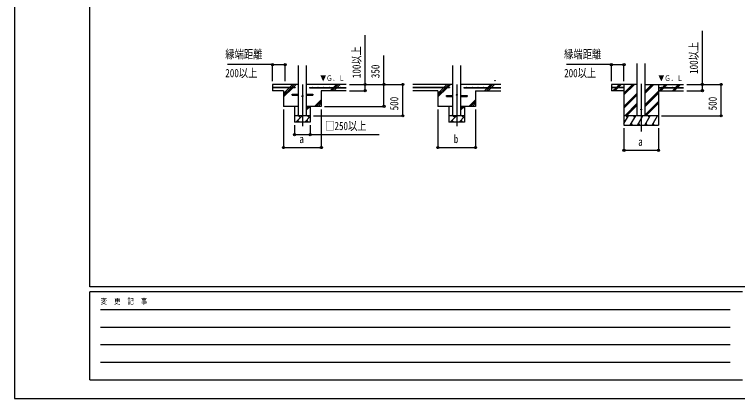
# Model space of a CAD drawing. Units: millimetres, scale not verified. Extents: x -16820 to 16820, y -11880 to 11880.
# Drawn here: x -16820 to -5300, y -11880 to -5758 of the extents above; entities that cross this region are included whole.
import ezdxf
from ezdxf.enums import TextEntityAlignment as Align

# ---------------------------------------------------------------- set-up
doc = ezdxf.new("R2010")
doc.units = ezdxf.units.MM
doc.header["$LTSCALE"] = 50
for name, color, linetype in [('0-4_YKK_12', 2, 'Continuous'), ('0-5_YKK_13', 4, 'Continuous'), ('0-6_YKK_A1', 4, 'Continuous'), ('0-7_YKK_D', 6, 'Continuous'), ('0-8_YKK_ZWAK', 7, 'Continuous')]:
    doc.layers.add(name, color=color, linetype=linetype)
doc.styles.add('ＭＳ ゴシック', font='')
doc.styles.get('ＭＳ ゴシック').set_extended_font_data('MS Gothic')

msp = doc.modelspace()

# ---------------------------------------------------------------- linework, layer by layer
at = {"layer": '0-4_YKK_12'}
for p, q in [((-12232.92, -6873), (-12232.92, -7538.95)), ((-9773.92, -6873), (-9773.92, -7538.95)), ((-6834.92, -6863.79), (-6834.92, -7623))]:
    msp.add_line(p, q, dxfattribs=at)
at = {"layer": '0-5_YKK_13'}
for p, q in [((-12397.92, -7030), (-12295.42, -7030)), ((-12397.92, -7046), (-12397.92, -7030)), ((-12397.92, -7046), (-12295.42, -7046)), ((-12170.42, -7030), (-12067.92, -7030)), ((-12170.42, -7046), (-12067.92, -7046)), ((-12067.92, -7030), (-12067.92, -7046)), ((-9938.92, -7050), (-9836.42, -7050)), ((-9938.92, -7066), (-9938.92, -7050)), ((-9938.92, -7066), (-9836.42, -7066)), ((-9711.42, -7050), (-9608.92, -7050)), ((-9711.42, -7066), (-9608.92, -7066)), ((-9608.92, -7050), (-9608.92, -7066))]:
    msp.add_line(p, q, dxfattribs=at)
for centre, radius in [((-12232.92, -7058), 8), ((-9773.92, -7038), 8), ((-6834.92, -7273), 5)]:
    msp.add_circle(centre, radius, dxfattribs=at)
at = {"layer": '0-6_YKK_A1'}
for p, q in [((-6897.42, -7373), (-6897.42, -6537.65)), ((-6772.42, -7373), (-6772.42, -6537.65)), ((-12295.42, -7373), (-12295.42, -6573)), ((-12170.42, -6573), (-12170.42, -7373)), ((-9836.42, -7373), (-9836.42, -6573)), ((-9711.42, -6573), (-9711.42, -7373)), ((-12295.42, -6873), (-12707.92, -6873)), ((-12707.92, -6873), (-12707.92, -6973)), ((-12436.99, -6920.5), (-12389.49, -6873)), ((-12408.71, -6920.5), (-12361.21, -6873)), ((-12380.42, -6920.5), (-12332.92, -6873)), ((-11532.92, -6873), (-12170.42, -6873)), ((-11736.99, -6920.5), (-11689.49, -6873)), ((-11708.71, -6920.5), (-11661.21, -6873)), ((-11680.42, -6920.5), (-11632.92, -6873)), ((-9836.42, -6873), (-10473.92, -6873)), ((-9977.99, -6920.5), (-9930.49, -6873)), ((-9949.71, -6920.5), (-9902.21, -6873)), ((-9921.42, -6920.5), (-9873.92, -6873)), ((-9073.92, -6873), (-9711.42, -6873)), ((-9277.99, -6920.5), (-9230.49, -6873)), ((-9249.71, -6920.5), (-9202.21, -6873)), ((-9221.42, -6920.5), (-9173.92, -6873)), ((-7230.96, -6920.5), (-7183.46, -6873)), ((-7216.81, -6920.5), (-7169.31, -6873)), ((-7202.67, -6920.5), (-7155.17, -6873)), ((-7109.92, -6873), (-7109.92, -7523)), ((-7109.92, -7039.88), (-6943.04, -6873)), ((-7109.92, -7025.74), (-6957.18, -6873)), ((-7109.92, -7011.6), (-6971.32, -6873)), ((-6772.42, -7010.75), (-6634.67, -6873)), ((-6772.42, -6996.61), (-6648.81, -6873)), ((-6772.42, -6982.46), (-6662.96, -6873)), ((-6772.42, -6873), (-6159.92, -6873)), ((-6559.92, -6873), (-6559.92, -7523)), ((-6498.32, -6920.5), (-6450.82, -6873)), ((-6484.18, -6920.5), (-6436.68, -6873)), ((-6470.04, -6920.5), (-6422.54, -6873)), ((-6286.19, -6920.5), (-6238.69, -6873)), ((-6272.05, -6920.5), (-6224.55, -6873)), ((-6257.91, -6920.5), (-6210.41, -6873)), ((-12347.92, -6920.5), (-12707.92, -6920.5)), ((-12347.92, -6925.5), (-12707.92, -6925.5)), ((-12532.92, -6973), (-12707.92, -6973)), ((-12532.92, -7073), (-12385.42, -6925.5)), ((-12532.92, -7016.43), (-12441.99, -6925.5)), ((-12532.92, -7044.72), (-12413.71, -6925.5)), ((-12532.92, -6973), (-12532.92, -7223)), ((-12347.92, -6920.5), (-12347.92, -6925.5)), ((-12117.92, -6920.5), (-11532.92, -6920.5)), ((-12117.92, -6920.5), (-12117.92, -6925.5)), ((-12117.92, -6925.5), (-11532.92, -6925.5)), ((-11532.92, -6973), (-11932.92, -6973)), ((-11932.92, -6973), (-11932.92, -7223)), ((-11789.49, -6973), (-11741.99, -6925.5)), ((-11761.21, -6973), (-11713.71, -6925.5)), ((-11732.92, -6973), (-11685.42, -6925.5)), ((-9888.92, -6920.5), (-10473.92, -6920.5)), ((-9888.92, -6925.5), (-10473.92, -6925.5)), ((-10073.92, -6973), (-10473.92, -6973)), ((-10073.92, -7073), (-9926.42, -6925.5)), ((-10073.92, -7016.43), (-9982.99, -6925.5)), ((-10073.92, -7044.72), (-9954.71, -6925.5)), ((-10073.92, -6973), (-10073.92, -7223)), ((-9888.92, -6920.5), (-9888.92, -6925.5)), ((-9658.92, -6920.5), (-9073.92, -6920.5)), ((-9658.92, -6920.5), (-9658.92, -6925.5)), ((-9658.92, -6925.5), (-9073.92, -6925.5)), ((-9473.92, -6973), (-9473.92, -7223)), ((-9473.92, -6973), (-9073.92, -6973)), ((-9330.49, -6973), (-9282.99, -6925.5)), ((-9302.21, -6973), (-9254.71, -6925.5)), ((-9273.92, -6973), (-9226.42, -6925.5)), ((-7109.92, -6920.5), (-7309.92, -6920.5)), ((-7109.92, -6925.5), (-7309.92, -6925.5)), ((-7109.92, -6973), (-7309.92, -6973)), ((-7282.05, -6971.6), (-7235.96, -6925.5)), ((-7269.31, -6973), (-7221.81, -6925.5)), ((-7255.17, -6973), (-7207.67, -6925.5)), ((-7109.92, -6920.5), (-7109.92, -6925.5)), ((-7109.92, -7223.73), (-6897.42, -7011.23)), ((-7109.92, -7237.87), (-6897.42, -7025.37)), ((-6772.42, -7194.59), (-6559.92, -6982.1)), ((-6772.42, -7208.74), (-6559.92, -6996.24)), ((-6772.42, -7222.88), (-6559.92, -7010.38)), ((-6559.92, -6920.5), (-6159.92, -6920.5)), ((-6559.92, -6920.5), (-6559.92, -6925.5)), ((-6559.92, -6925.5), (-6159.92, -6925.5)), ((-6559.92, -6973), (-6159.92, -6973)), ((-6550.82, -6973), (-6503.32, -6925.5)), ((-6536.68, -6973), (-6489.18, -6925.5)), ((-6522.54, -6973), (-6475.04, -6925.5)), ((-6338.69, -6973), (-6291.19, -6925.5)), ((-6324.55, -6973), (-6277.05, -6925.5)), ((-6310.41, -6973), (-6262.91, -6925.5)), ((-12039.49, -7223), (-11932.92, -7116.43)), ((-9580.49, -7223), (-9473.92, -7116.43)), ((-7109.92, -7252.01), (-6897.42, -7039.51)), ((-12295.42, -7223), (-12532.92, -7223)), ((-12357.92, -7223), (-12357.92, -7473)), ((-12170.42, -7284.67), (-12108.75, -7223)), ((-12170.42, -7256.38), (-12137.04, -7223)), ((-11932.92, -7223), (-12170.42, -7223)), ((-12107.92, -7223), (-12107.92, -7473)), ((-12011.21, -7223), (-11932.92, -7144.72)), ((-11982.92, -7223), (-11932.92, -7173)), ((-9836.42, -7223), (-10073.92, -7223)), ((-9898.92, -7223), (-9898.92, -7473)), ((-9711.42, -7284.67), (-9649.75, -7223)), ((-9711.42, -7256.38), (-9678.04, -7223)), ((-9473.92, -7223), (-9711.42, -7223)), ((-9648.92, -7223), (-9648.92, -7473)), ((-9552.21, -7223), (-9473.92, -7144.72)), ((-9523.92, -7223), (-9473.92, -7173)), ((-7097.06, -7373), (-6897.42, -7173.36)), ((-7082.92, -7373), (-6897.42, -7187.5)), ((-7068.78, -7373), (-6897.42, -7201.64)), ((-6772.42, -7356.72), (-6559.92, -7144.23)), ((-6772.42, -7370.87), (-6559.92, -7158.37)), ((-6760.41, -7373), (-6559.92, -7172.51)), ((-12315.32, -7373), (-12295.42, -7353.1)), ((-9856.32, -7373), (-9836.42, -7353.1)), ((-12107.92, -7373), (-12357.92, -7373)), ((-12107.92, -7473), (-12357.92, -7473)), ((-12337.18, -7473), (-12237.18, -7373)), ((-12308.63, -7444.45), (-12280.08, -7473)), ((-12265.74, -7401.55), (-12294.29, -7373)), ((-12195.76, -7473), (-12107.92, -7385.16)), ((-12167.21, -7444.45), (-12138.66, -7473)), ((-12124.32, -7401.55), (-12152.87, -7373)), ((-9648.92, -7373), (-9898.92, -7373)), ((-9648.92, -7473), (-9898.92, -7473)), ((-9878.18, -7473), (-9778.18, -7373)), ((-9849.63, -7444.45), (-9821.08, -7473)), ((-9806.74, -7401.55), (-9835.29, -7373)), ((-9736.76, -7473), (-9648.92, -7385.16)), ((-9708.21, -7444.45), (-9679.66, -7473)), ((-9665.32, -7401.55), (-9693.87, -7373)), ((-6559.92, -7373), (-7109.92, -7373)), ((-7109.92, -7498.45), (-7037.49, -7373)), ((-7052.49, -7398.98), (-7067.49, -7373)), ((-7008.62, -7523), (-6922.02, -7373)), ((-6937.02, -7398.98), (-6952.02, -7373)), ((-6893.15, -7523), (-6806.55, -7373)), ((-6821.55, -7398.98), (-6836.55, -7373)), ((-6777.68, -7523), (-6691.08, -7373)), ((-6706.08, -7398.98), (-6721.08, -7373)), ((-6662.21, -7523), (-6575.61, -7373)), ((-6605.61, -7373), (-6605.61, -7373)), ((-7109.92, -7523), (-6559.92, -7523)), ((-6993.63, -7497.02), (-6978.63, -7523)), ((-6878.16, -7497.02), (-6863.16, -7523)), ((-6762.68, -7497.02), (-6747.69, -7523)), ((-6647.22, -7497.02), (-6632.22, -7523))]:
    msp.add_line(p, q, dxfattribs=at)
msp.add_lwpolyline([(-6897.42, -6873), (-7309.92, -6873), (-7309.92, -6973)], dxfattribs=at)
for centre in [(-9163.92, -6813.14), (-12662.92, -6918), (-12572.92, -6918), (-12482.92, -6918), (-12392.92, -6918), (-12072.92, -6918), (-11982.92, -6918), (-11892.92, -6918), (-11802.92, -6918), (-11712.92, -6918), (-11622.92, -6918), (-10383.92, -6918), (-10293.92, -6918), (-10203.92, -6918), (-10113.92, -6918), (-10023.92, -6918), (-9933.92, -6918), (-9613.92, -6918), (-9523.92, -6918), (-9433.92, -6918), (-9343.92, -6918), (-9253.92, -6918), (-7244.92, -6918), (-7154.92, -6918), (-6514.92, -6918), (-6424.92, -6918), (-6334.92, -6918), (-6244.92, -6918)]:
    msp.add_circle(centre, 2.5, dxfattribs=at)
at = {"layer": '0-7_YKK_D'}
for p, q in [((-12707.92, -6557.74), (-13425.73, -6557.74)), ((-12707.92, -6823), (-12707.92, -6556.74)), ((-12707.92, -6557.74), (-12507.92, -6557.74)), ((-12507.92, -6823), (-12507.92, -6556.74)), ((-7309.92, -6557.74), (-8027.73, -6557.74)), ((-7309.92, -6823), (-7309.92, -6556.74)), ((-7309.92, -6557.74), (-7109.92, -6557.74)), ((-7109.92, -6823), (-7109.92, -6556.74)), ((-11482.92, -6873), (-11231.92, -6873)), ((-11482.92, -6873), (-10631.92, -6873)), ((-11482.92, -6873), (-10931.92, -6873)), ((-10632.92, -7373), (-10632.92, -6873)), ((-6109.92, -6873), (-5558.92, -6873)), ((-6109.92, -6873), (-5858.92, -6873)), ((-5559.92, -7373), (-5559.92, -6873)), ((-11482.92, -6973), (-11231.92, -6973)), ((-6109.92, -6973), (-5858.92, -6973)), ((-11882.92, -7223), (-10931.92, -7223)), ((-12532.92, -7273), (-12532.92, -7880.96)), ((-11931.92, -7273), (-11931.92, -7880.96)), ((-10073.92, -7273), (-10073.92, -7880.96)), ((-9473.92, -7273), (-9473.92, -7880.96)), ((-12057.92, -7373), (-10631.92, -7373)), ((-6509.92, -7373), (-5558.92, -7373)), ((-12357.92, -7523), (-12357.92, -7674)), ((-12107.92, -7523), (-12107.92, -7674)), ((-7109.92, -7573), (-7109.92, -7924)), ((-6559.92, -7573), (-6559.92, -7924)), ((-12532.92, -7879.96), (-11931.92, -7879.96)), ((-10073.92, -7879.96), (-9473.92, -7879.96)), ((-7109.92, -7923), (-6559.92, -7923))]:
    msp.add_line(p, q, dxfattribs=at)
for points in [[(-11232.92, -6973), (-11232.92, -6873), (-11232.92, -6088.2)], [(-5859.92, -6973), (-5859.92, -6873), (-5859.92, -6020.2)], [(-10932.92, -7223), (-10932.92, -6873), (-10932.92, -6414.6)], [(-12357.92, -7673), (-12107.92, -7673), (-11011.79, -7673)]]:
    msp.add_lwpolyline(points, dxfattribs=at)
for centre in [(-12707.92, -6557.74), (-12507.92, -6557.74), (-7309.92, -6557.74), (-7109.92, -6557.74), (-11232.92, -6873), (-10932.92, -6873), (-10632.92, -6873), (-5859.92, -6873), (-5559.92, -6873), (-11232.92, -6973), (-5859.92, -6973), (-10932.92, -7223), (-10632.92, -7373), (-5559.92, -7373), (-12357.92, -7673), (-12107.92, -7673), (-12532.92, -7879.96), (-11931.92, -7879.96), (-10073.92, -7879.96), (-9473.92, -7879.96), (-7109.92, -7923), (-6559.92, -7923)]:
    msp.add_circle(centre, 17, dxfattribs=at)
at = {"layer": '0-8_YKK_ZWAK'}
for p, q in [((-15619.92, -10100), (-15619.92, 11100)), ((15580.08, -10100), (-15619.92, -10100)), ((-5219.92, -10180), (-15619.92, -10180)), ((-15619.92, -11580), (-15619.92, -10180)), ((-15449.92, -10460), (-5419.92, -10460)), ((-15449.92, -10740), (-5419.92, -10740)), ((-15449.92, -11020), (-5419.92, -11020)), ((-15449.92, -11300), (-5419.92, -11300)), ((-15619.92, -11580), (-5219.92, -11580))]:
    msp.add_line(p, q, dxfattribs=at)
msp.add_lwpolyline([(-16820, -11880), (16820, -11880), (16820, 11880), (-16820, 11880)], close=True, dxfattribs=at)

# ---------------------------------------------------------------- texts
at = {"layer": '0-6_YKK_A1', "style": 'ＭＳ ゴシック', "width": 0.8}
for p in [(-11950.77, -6844.55), (-6563.79, -6844.55)]:
    msp.add_text('▼Ｇ．Ｌ', height=87.98, dxfattribs=at).set_placement(p, align=Align.BOTTOM_LEFT)
at = {"layer": '0-7_YKK_D', "style": 'ＭＳ ゴシック', "width": 0.8}
for s, p in [('100以上', (-5891.92, -6705)), ('100以上', (-11264.92, -6773)), ('350', (-10964.92, -6773)), ('500', (-10664.92, -7286.2)), ('500', (-5591.92, -7286.2))]:
    msp.add_text(s, height=132, rotation=90, dxfattribs=at).set_placement(p, align=Align.BOTTOM_LEFT)
for s, p in [('縁端距離', (-13460.72, -6497.74)), ('縁端距離', (-8062.72, -6497.74)), ('200以上', (-13460.72, -6797.74)), ('200以上', (-8062.72, -6797.74)), ('□250以上', (-11869.39, -7641)), ('a', (-12280.92, -7847.96)), ('b', (-9821.92, -7847.96)), ('a', (-6882.92, -7891))]:
    msp.add_text(s, height=132, dxfattribs=at).set_placement(p, align=Align.BOTTOM_LEFT)
at = {"layer": '0-8_YKK_ZWAK', "style": 'ＭＳ ゴシック', "width": 0.8}
msp.add_text('変  更  記  事', height=87.98, dxfattribs=at).set_placement((-15445.24, -10400), align=Align.BOTTOM_LEFT)

doc.saveas('drawing.dxf')
